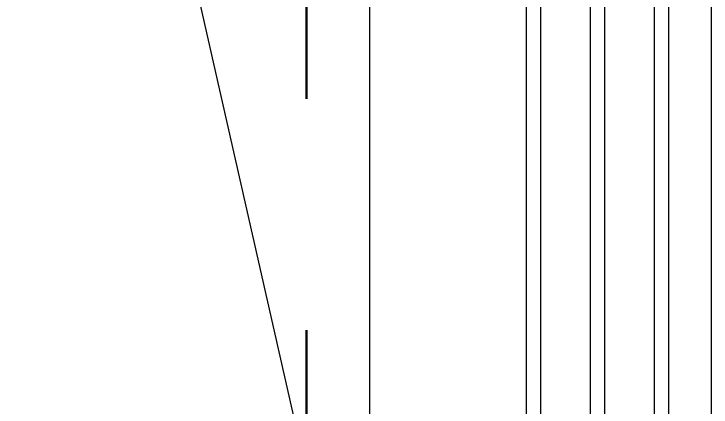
# Model space of a CAD drawing. Header units: centimetres. Extents: x 0.3 to 84.3, y 0.3 to 59.7.
# Drawn here: x 62.3054 to 62.6974, y 14.0907 to 14.3116 of the extents above; entities that cross this region are included whole.
import ezdxf

# ---------------------------------------------------------------- set-up
doc = ezdxf.new("R2010")
doc.units = ezdxf.units.CM
for name, pattern in [('AUSGEZOGEN', [0]), ('LINIE_23', [0.79, 0.4, -0.13, 0, -0.13, 0, -0.13]), ('RAND', [44.45, 12.7, -6.35, 12.7, -6.35, 0, -6.35])]:
    doc.linetypes.add(name, pattern=pattern)
for name, color, linetype, lineweight in [('Bauachsen grob', 7, 'RAND', 25), ('Fenster', 7, 'AUSGEZOGEN', 35), ('Oeffnungsrichtung Fenster', 7, 'AUSGEZOGEN', 25)]:
    doc.layers.add(name, color=color, linetype=linetype, lineweight=lineweight)

msp = doc.modelspace()

# ---------------------------------------------------------------- linework, layer by layer
at = {"layer": 'Bauachsen grob', "color": 32, "linetype": 'LINIE_23', "lineweight": 50, "true_color": 0xc36e14}
msp.add_line((62.47, 1.394), (62.47, 57.974), dxfattribs=at)
at = {"layer": 'Fenster', "color": 7, "linetype": 'AUSGEZOGEN', "lineweight": 25}
for p, q in [((62.5934, 15.56197), (62.5934, 13.99633)), ((62.6014, 15.56197), (62.6014, 13.99633)), ((62.6294, 15.56197), (62.6294, 13.99633)), ((62.6374, 15.56197), (62.6374, 13.99633)), ((62.6654, 15.56197), (62.6654, 13.99633)), ((62.6734, 15.56197), (62.6734, 13.99633)), ((62.6974, 15.53837), (62.6974, 12.15822)), ((62.5054, 15.534), (62.5054, 13.90029))]:
    msp.add_line(p, q, dxfattribs=at)
at = {"layer": 'Oeffnungsrichtung Fenster', "color": 7, "linetype": 'AUSGEZOGEN', "lineweight": 25}
msp.add_line((62.3054, 14.77915), (62.5054, 13.8963), dxfattribs=at)

doc.saveas('drawing.dxf')
